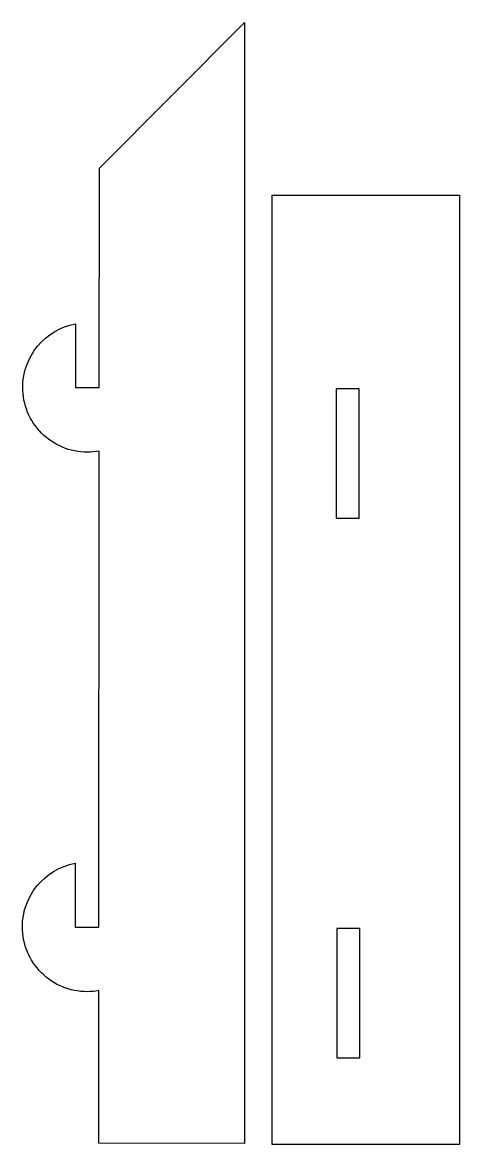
# Model space of a CAD drawing. Extents: x -2 to 2, y -5.2 to 5.2.
import ezdxf

# ---------------------------------------------------------------- set-up
doc = ezdxf.new("R2010")
doc.units = 0
doc.layers.add('LAYER_1', color=18, linetype='CONTINUOUS')

msp = doc.modelspace()

# ---------------------------------------------------------------- linework, layer by layer
at = {"layer": 'LAYER_1'}
msp.add_lwpolyline([(0.034, -5.189), (-1.319, -5.188), (-1.318, -3.773, -0.045778), (-1.428, -3.783, -0.414214), (-2.028, -3.183, -0.36158), (-1.538, -2.593), (-1.538, -3.184), (-1.318, -3.185), (-1.316, 1.227, -0.045778), (-1.426, 1.217, -0.414214), (-2.025, 1.817, -0.36158), (-1.535, 2.407), (-1.535, 1.816), (-1.315, 1.815), (-1.314, 3.85), (0.034, 5.2)], format="xyb", close=True, dxfattribs=at)
for points in [[(2.028, -5.2), (0.288, -5.2), (0.288, 3.6), (2.028, 3.6)], [(0.882, 0.605), (1.095, 0.605), (1.095, 1.805), (0.882, 1.805)], [(0.889, -4.396), (1.102, -4.396), (1.102, -3.196), (0.889, -3.196)]]:
    msp.add_lwpolyline(points, close=True, dxfattribs=at)

doc.saveas('drawing.dxf')
